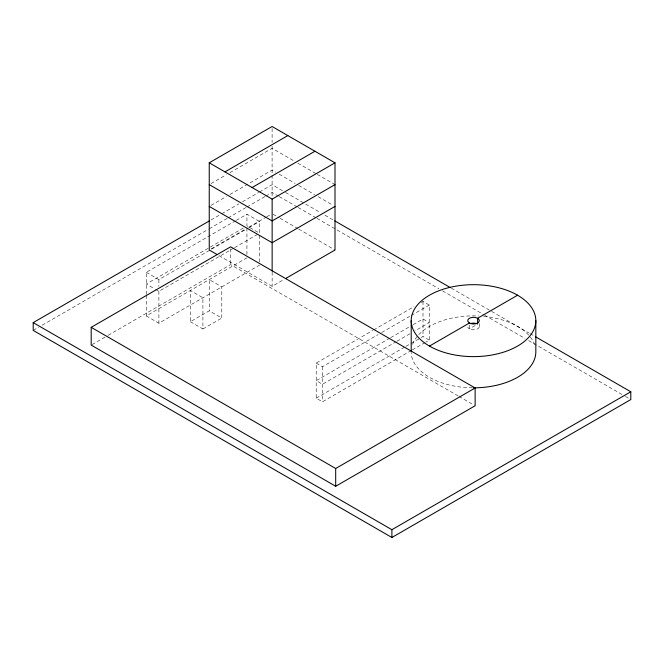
<?xml version="1.0" encoding="UTF-8"?>
<svg xmlns="http://www.w3.org/2000/svg" width="664" height="664" viewBox="0 0 664 664"><rect width="100%" height="100%" fill="white"/><g stroke="black" fill="none" stroke-linecap="round" stroke-linejoin="round"><path stroke-width="0.5" stroke-dasharray="3.32 2.49" d="M211.036 183.563L226.308 174.756M229.902 172.681L272.107 148.313L294.252 161.095M211.036 205.367L226.308 196.552M229.902 194.477L272.107 170.108L275.651 172.15M211.028 219.95L220.913 214.248M221.809 213.725L238.874 203.873M242.468 201.798L258.636 192.469M259.533 191.946L272.107 184.692L284.648 191.929M33.2 330.398L38.587 327.286M42.181 325.211L208.338 229.279M209.235 228.765L227.196 218.39M228.092 217.875L246.062 207.508M246.958 206.985L264.919 196.619M265.816 196.096L272.107 192.469L278.382 196.087M146.279 294.326L146.279 272.323L235.355 220.896M236.243 220.382L246.933 214.206L259.549 221.486L259.549 233.205L246.933 225.926L246.933 214.206M243.373 227.984L146.279 284.043L154.687 288.898M211.036 248.958L245.165 229.254M248.759 227.179L265.824 217.327M266.721 216.813L270.314 214.738M146.279 272.323L158.895 279.602L247.971 228.175M248.859 227.661L259.549 221.486M155.525 289.379L158.895 291.322L233.711 248.12M234.608 247.606L258.653 233.72M92.088 344.583L107.277 335.81M108.174 335.295L230.632 264.596L458.119 395.935M146.279 295.356L146.279 315.939L246.933 257.823M146.279 315.939L158.895 323.219L259.549 265.102M190.377 321.725L202.918 328.962L202.918 297.746L190.377 290.508L190.377 321.725L209.26 310.827L221.793 318.064L221.793 286.84L209.26 279.602L209.26 310.827M218.987 255.623L272.14 286.308L283.818 279.569M202.918 328.962L221.793 318.064M411.331 350.501L322.48 401.795L316.213 398.176L316.213 363.1L372.745 330.456M373.649 329.942L414.029 306.619M421.208 302.477L423.001 301.439L429.276 305.067L429.276 340.134L425.69 342.209M316.213 363.1L322.48 366.719L378.123 334.598M381.717 332.523L410.427 315.939M411.331 315.425L429.276 305.067M389.801 338.15L316.213 380.638L322.48 384.257L396.076 341.769M390.698 337.627L412.236 325.194M413.132 324.679L423.001 318.977L429.276 322.596L414.917 330.888M396.972 341.254L410.427 333.477M316.213 398.176L405.057 346.882M405.953 346.359L420.312 338.067M421.208 337.553L423.001 336.515L429.276 340.134M412.228 349.978L424.786 342.732M475.158 325.543L469.423 328.854L468.502 328.174A5.793 3.345 0 0 1 467.921 325.626M297.796 163.145L316.404 173.885M317.284 174.391L335.005 184.625M279.195 174.2L295.14 183.405M298.684 185.447L314.628 194.66M318.172 196.702L333.237 205.4M285.545 192.444L320.48 212.621M324.962 215.202L333.917 220.382M451.288 288.134L490.704 310.893M491.601 311.416L529.166 333.104M530.063 333.618L534.52 336.192M279.278 196.61L297.215 206.96M298.111 207.483L316.047 217.833M316.944 218.356L438.896 288.765M442.481 290.832L483.732 314.653M484.629 315.168L524.983 338.466M528.569 340.541L624.525 395.935M625.422 396.449L630.8 399.562M272.995 214.215L279.195 217.792M280.083 218.307L297.796 228.532M298.684 229.047L335.005 250.013M459.015 396.449L474.237 405.239M479.317 323.567L479.317 326.489M469.423 324.962L469.423 328.854A5.793 3.345 0 0 0 477.042 329.145A5.793 3.345 0 0 0 478.536 324.82M423.001 301.439L423.001 336.515M322.48 366.719L322.48 401.795M272.107 128.492L272.107 142.362M272.107 146.329L272.107 174.159M272.107 175.18L272.107 196.469M272.14 272.115L272.14 286.308M259.549 235.388L259.549 262.031M246.933 227.984L246.933 254.735M230.632 248.801L230.632 264.596M158.895 279.602L158.895 286.441M158.895 291.322L158.895 323.219M472.511 387.826A62.316 35.972 0 0 1 411.223 352.783M412.568 344.359A62.316 35.972 0 0 1 478.595 315.998M483.683 316.354A62.316 35.972 0 0 1 534.47 344.359"/><path stroke-width="1" d="M217.219 254.602L209.243 249.996L209.243 162.804L272.107 126.509L335.005 162.829L335.005 250.013L285.611 278.531M224.963 171.885L287.827 135.589M252.088 187.538L314.952 151.243M535.408 336.706L630.8 391.777L630.8 399.562L391.893 537.491L33.2 330.398L33.2 322.621L209.235 220.987M209.243 162.804L272.14 199.117L335.005 162.829M335.005 184.625L272.14 220.921L209.243 184.6M91.192 327.335L230.632 246.825L475.134 387.992L475.134 405.762L335.693 486.264L91.192 345.097L91.192 327.335L335.693 468.494L475.134 387.992M335.005 206.421L272.14 242.717L209.243 206.404M429.459 346.085L469.423 323.011M517.58 295.214L477.615 318.28L477.615 324.123M33.2 322.621L391.893 529.706L630.8 391.777M334.814 220.896L450.391 287.62M535.831 320.646A62.316 35.972 0 0 1 442.365 351.804A62.316 35.972 0 0 1 442.365 289.496A62.316 35.972 0 0 1 535.831 320.646L535.831 351.854A62.316 35.972 0 0 1 473.515 387.826M411.207 320.646L411.207 351.854M391.893 529.706L391.893 537.491M335.693 468.494L335.693 486.264M272.14 199.117L272.14 271.103M470.618 323.551A5.793 3.345 0 0 0 479.317 320.646A5.793 3.345 0 0 0 470.618 317.749A5.793 3.345 0 0 0 470.618 323.551A5.793 3.345 0 0 1 476.412 323.609"/></g></svg>
